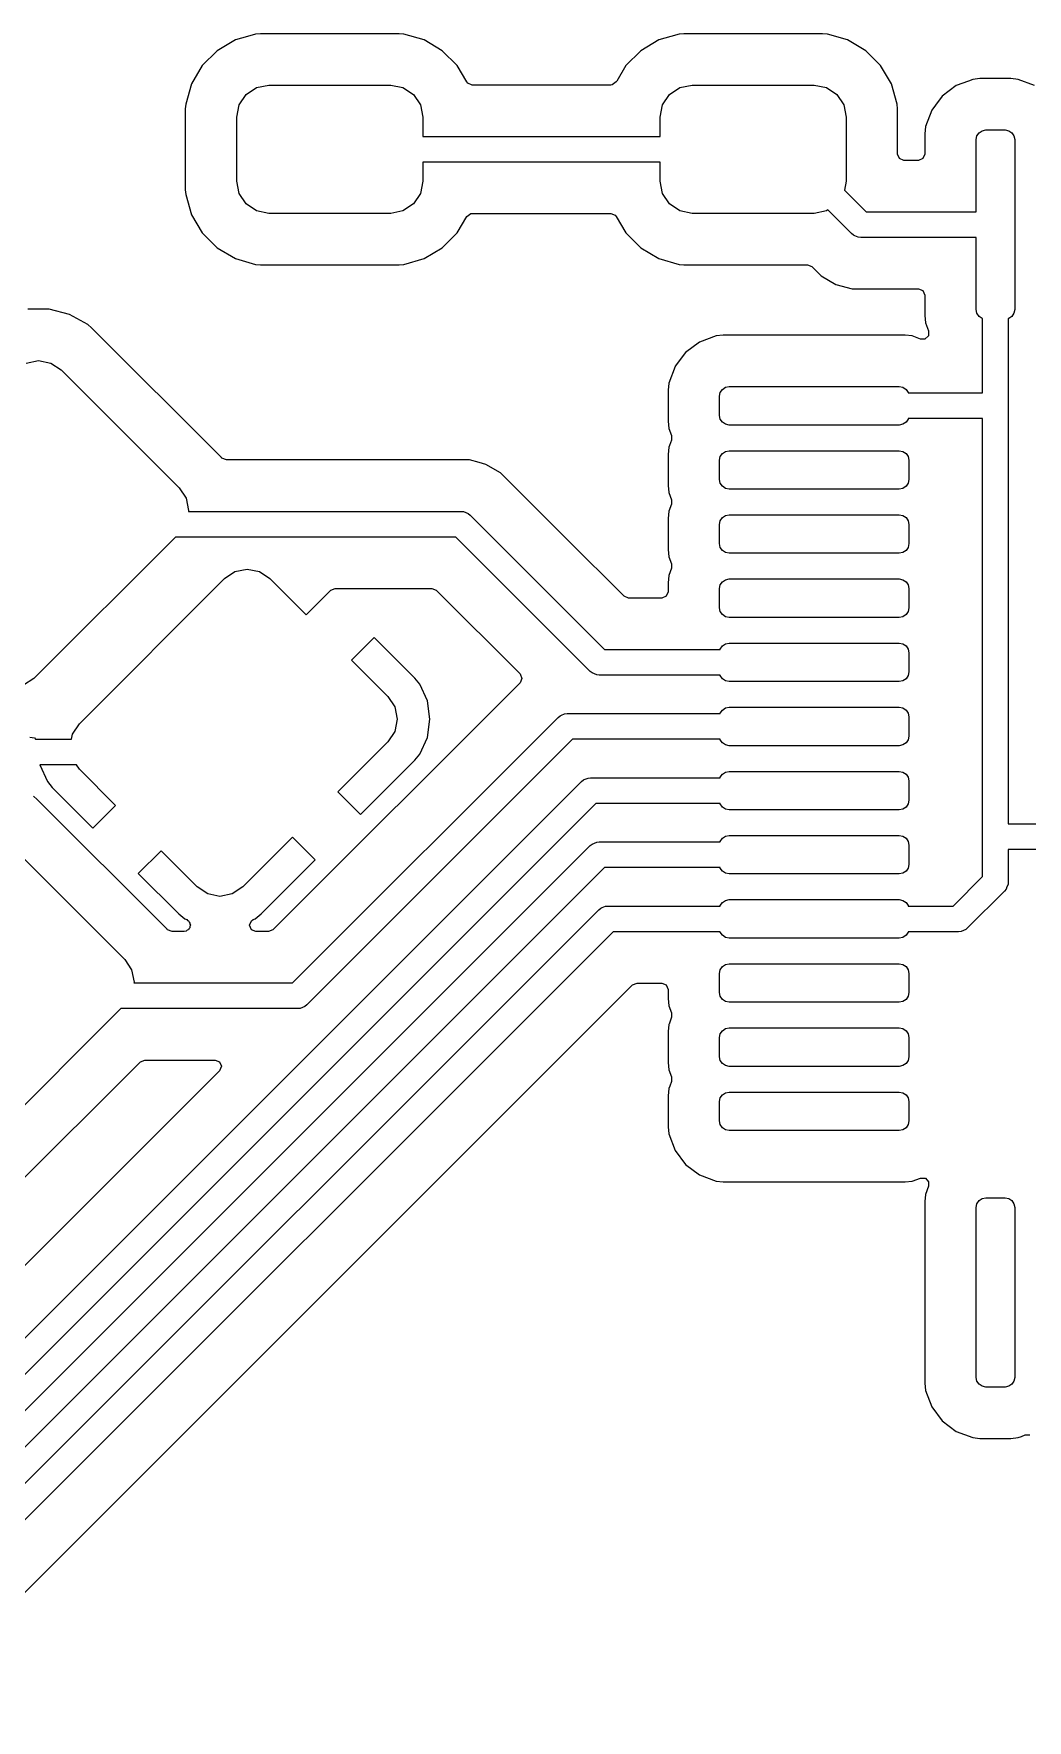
# Model space of a CAD drawing. Extents: x 5 to 95, y 1.8 to 60.
# Drawn here: x 36.59 to 44.34, y 26.75 to 39.9 of the extents above; entities that cross this region are included whole.
import ezdxf

# ---------------------------------------------------------------- set-up
doc = ezdxf.new("R2010")
doc.units = 0
doc.layers.add('BLACK', color=7, linetype='CONTINUOUS')

msp = doc.modelspace()

# ---------------------------------------------------------------- linework, layer by layer
at = {"layer": 'BLACK', "linetype": 'CONTINUOUS'}
for p, q in [((38.164602, 39.851746), (38.023135, 39.768083)), ((38.257798, 39.878822), (38.164602, 39.851746)), ((38.32243, 39.8976), (38.257798, 39.878822)), ((38.322431, 39.8976), (38.32243, 39.8976)), ((38.359306, 39.900502), (38.322431, 39.8976)), ((39.440694, 39.900502), (38.359306, 39.900502)), ((39.477569, 39.8976), (39.440694, 39.900502)), ((39.635398, 39.851746), (39.477569, 39.8976)), ((39.776865, 39.768083), (39.635398, 39.851746)), ((41.464602, 39.851746), (41.323135, 39.768083)), ((41.557798, 39.878822), (41.464602, 39.851746)), ((41.62243, 39.8976), (41.557798, 39.878822)), ((41.622431, 39.8976), (41.62243, 39.8976)), ((41.659306, 39.900502), (41.622431, 39.8976)), ((42.740694, 39.900502), (41.659306, 39.900502)), ((42.777569, 39.8976), (42.740694, 39.900502)), ((42.935398, 39.851746), (42.777569, 39.8976)), ((43.076865, 39.768083), (42.935398, 39.851746)), ((38.023132, 39.76808), (37.906921, 39.651869)), ((38.023135, 39.768083), (38.023132, 39.76808)), ((39.893081, 39.651867), (39.776865, 39.768083)), ((41.323135, 39.768083), (41.206919, 39.651867)), ((43.193081, 39.651867), (43.076865, 39.768083)), ((37.906917, 39.651864), (37.823256, 39.510401)), ((37.906921, 39.651869), (37.906917, 39.651864)), ((39.96837, 39.524559), (39.893081, 39.651867)), ((41.206919, 39.651867), (41.135983, 39.531919)), ((43.276744, 39.5104), (43.193081, 39.651867)), ((37.823256, 39.510401), (37.777401, 39.352571)), ((38.248223, 39.426779), (38.329329, 39.480972)), ((38.329329, 39.480972), (38.425, 39.500002)), ((38.425, 39.500002), (39.375, 39.500002)), ((39.375, 39.500002), (39.470671, 39.480972)), ((39.470671, 39.480972), (39.551777, 39.426779)), ((39.975898, 39.514854), (39.96837, 39.524559)), ((40.010546, 39.500502), (39.975898, 39.514854)), ((41.089454, 39.500502), (40.010546, 39.500502)), ((41.10164, 39.502041), (41.089454, 39.500502)), ((41.13163, 39.524559), (41.10164, 39.502041)), ((41.135983, 39.531919), (41.13163, 39.524559)), ((41.548223, 39.426779), (41.629329, 39.480972)), ((41.629329, 39.480972), (41.725, 39.500002)), ((41.725, 39.500002), (42.675, 39.500002)), ((42.675, 39.500002), (42.770671, 39.480972)), ((42.770671, 39.480972), (42.851777, 39.426779)), ((43.322598, 39.352571), (43.276744, 39.5104)), ((43.782274, 39.496628), (43.672813, 39.414687)), ((43.782275, 39.496628), (43.782274, 39.496628)), ((43.782276, 39.496629), (43.782275, 39.496628)), ((43.876886, 39.531917), (43.782276, 39.496629)), ((43.910386, 39.544412), (43.876886, 39.531917)), ((43.910389, 39.544413), (43.910386, 39.544412)), ((43.967009, 39.550499), (43.910389, 39.544413)), ((43.967016, 39.550499), (43.967009, 39.550499)), ((44.207985, 39.5505), (43.967016, 39.550499)), ((44.264614, 39.544412), (44.207985, 39.5505)), ((44.392726, 39.496628), (44.264614, 39.544412)), ((37.777401, 39.352569), (37.7745, 39.315698)), ((37.7745, 39.315698), (37.7745, 38.684305)), ((37.777401, 39.352571), (37.777401, 39.352569)), ((38.175, 39.250002), (38.19403, 39.345673)), ((38.19403, 39.345673), (38.248223, 39.426779)), ((39.551777, 39.426779), (39.60597, 39.345673)), ((39.60597, 39.345673), (39.625, 39.250002)), ((41.475, 39.250002), (41.49403, 39.345673)), ((41.49403, 39.345673), (41.548223, 39.426779)), ((42.851777, 39.426779), (42.90597, 39.345673)), ((42.90597, 39.345673), (42.925, 39.250002)), ((43.3255, 39.315696), (43.322598, 39.352571)), ((43.3255, 39.315684), (43.3255, 39.315696)), ((43.3255, 38.962), (43.3255, 39.315684)), ((43.619343, 39.343259), (43.590873, 39.305227)), ((43.672813, 39.414687), (43.619343, 39.343259)), ((38.175, 38.750002), (38.175, 39.250002)), ((39.625, 39.250002), (39.625, 39.100002)), ((41.475, 39.100002), (41.475, 39.250002)), ((42.925, 39.250002), (42.925, 38.750002)), ((43.59087, 39.305223), (43.543089, 39.177118)), ((43.590873, 39.305227), (43.59087, 39.305223)), ((39.625, 39.100002), (41.475, 39.100002)), ((43.543087, 39.17711), (43.537, 39.120491)), ((43.537, 39.120491), (43.537, 38.962)), ((43.543089, 39.177118), (43.543087, 39.17711)), ((43.9375, 39.075), (43.943209, 39.103701)), ((43.9375, 38.5125), (43.9375, 39.075)), ((43.943209, 39.103701), (43.959467, 39.128033)), ((43.959467, 39.128033), (43.983799, 39.144291)), ((43.983799, 39.144291), (44.0125, 39.15)), ((44.0125, 39.15), (44.1625, 39.15)), ((44.1625, 39.15), (44.191201, 39.144291)), ((44.191201, 39.144291), (44.215533, 39.128033)), ((44.215533, 39.128033), (44.231791, 39.103701)), ((44.231791, 39.103701), (44.2375, 39.075)), ((44.2375, 39.075), (44.2375, 37.75)), ((43.339852, 38.927352), (43.3255, 38.962)), ((43.3745, 38.913), (43.339852, 38.927352)), ((43.522648, 38.927352), (43.488, 38.913)), ((43.537, 38.962), (43.522648, 38.927352)), ((41.475, 38.900002), (39.625, 38.900002)), ((39.625, 38.900002), (39.625, 38.750002)), ((41.475, 38.750002), (41.475, 38.900002)), ((43.488, 38.913), (43.3745, 38.913)), ((37.7745, 38.684305), (37.777401, 38.647434)), ((38.19403, 38.654331), (38.175, 38.750002)), ((39.625, 38.750002), (39.60597, 38.654331)), ((41.49403, 38.654331), (41.475, 38.750002)), ((42.925, 38.750002), (42.911133, 38.680289)), ((42.911133, 38.680289), (43.078922, 38.5125)), ((37.777401, 38.647434), (37.777401, 38.647432)), ((37.777401, 38.647432), (37.823256, 38.489602)), ((38.248223, 38.573225), (38.19403, 38.654331)), ((38.329329, 38.519032), (38.248223, 38.573225)), ((39.551777, 38.573225), (39.470671, 38.519032)), ((39.60597, 38.654331), (39.551777, 38.573225)), ((41.548223, 38.573225), (41.49403, 38.654331)), ((41.629329, 38.519032), (41.548223, 38.573225)), ((42.781986, 38.526592), (42.770671, 38.519032)), ((42.96679, 38.34179), (42.781986, 38.526592)), ((37.823256, 38.489602), (37.906917, 38.348139)), ((38.425, 38.500002), (38.329329, 38.519032)), ((39.375, 38.500002), (38.425, 38.500002)), ((39.470671, 38.519032), (39.375, 38.500002)), ((39.893081, 38.348137), (39.96837, 38.475445)), ((39.96837, 38.475445), (39.99836, 38.497963)), ((39.99836, 38.497963), (40.010546, 38.499502)), ((40.010546, 38.499502), (41.089454, 38.499502)), ((41.089454, 38.499502), (41.124102, 38.48515)), ((41.124102, 38.48515), (41.13163, 38.475445)), ((41.13163, 38.475445), (41.206917, 38.348139)), ((41.725, 38.500002), (41.629329, 38.519032)), ((42.675, 38.500002), (41.725, 38.500002)), ((42.770671, 38.519032), (42.675, 38.500002)), ((43.078922, 38.5125), (43.9375, 38.5125)), ((37.906917, 38.348139), (37.906921, 38.348134)), ((37.906921, 38.348134), (38.023132, 38.231923)), ((39.776865, 38.231921), (39.893081, 38.348137)), ((41.206917, 38.348139), (41.206921, 38.348134)), ((41.206921, 38.348134), (41.323132, 38.231923)), ((42.981943, 38.329353), (42.96679, 38.34179)), ((42.992501, 38.324979), (42.981943, 38.329353)), ((43.017992, 38.314421), (42.992501, 38.324979)), ((43.037501, 38.3125), (43.017992, 38.314421)), ((43.9375, 38.3125), (43.037501, 38.3125)), ((43.9375, 37.75), (43.9375, 38.3125)), ((38.023132, 38.231923), (38.023137, 38.231919)), ((38.023137, 38.231919), (38.164601, 38.148258)), ((38.164601, 38.148258), (38.164599, 38.148258)), ((38.164599, 38.148258), (38.322431, 38.102403)), ((39.477569, 38.102403), (39.635399, 38.148258)), ((39.635399, 38.148258), (39.776862, 38.231919)), ((39.776862, 38.231919), (39.776863, 38.231919)), ((39.776863, 38.231919), (39.776865, 38.231921)), ((41.323132, 38.231923), (41.323137, 38.231919)), ((41.323137, 38.231919), (41.464601, 38.148258)), ((41.464601, 38.148258), (41.464599, 38.148258)), ((41.464599, 38.148258), (41.622431, 38.102403)), ((38.322431, 38.102403), (38.359303, 38.099502)), ((38.359303, 38.099502), (38.359306, 38.099502)), ((38.359306, 38.099502), (39.440696, 38.099502)), ((39.440696, 38.099502), (39.477567, 38.102403)), ((39.477567, 38.102403), (39.477569, 38.102403)), ((41.622431, 38.102403), (41.659303, 38.099502)), ((41.659303, 38.099502), (41.659306, 38.099502)), ((41.659306, 38.099502), (42.622389, 38.099502)), ((42.622389, 38.099502), (42.657037, 38.08515)), ((42.657037, 38.08515), (42.730186, 38.012001)), ((42.730186, 38.012001), (42.730186, 38.012)), ((42.730186, 38.012), (42.844312, 37.946108)), ((42.844312, 37.946108), (42.844316, 37.946107)), ((42.844316, 37.946107), (42.971604, 37.912)), ((42.971604, 37.912), (42.971608, 37.912)), ((42.971608, 37.912), (42.971609, 37.912)), ((42.971609, 37.912), (43.488001, 37.912)), ((43.488001, 37.912), (43.522649, 37.897648)), ((43.522649, 37.897648), (43.537001, 37.863)), ((36.712507, 37.752761), (36.548153, 37.752761)), ((36.871698, 37.711887), (36.712507, 37.752761)), ((43.537001, 37.863), (43.537001, 37.704509)), ((43.943209, 37.721299), (43.9375, 37.75)), ((44.2375, 37.75), (44.231791, 37.721299)), ((37.015724, 37.632709), (36.871698, 37.711887)), ((37.04385, 37.608686), (37.015724, 37.632709)), ((38.055994, 36.596542), (37.04385, 37.608686)), ((43.537001, 37.704509), (43.537, 37.704509)), ((43.537, 37.704509), (43.543086, 37.647889)), ((43.543086, 37.647889), (43.543087, 37.647888)), ((43.543087, 37.647888), (43.567144, 37.58339)), ((43.959467, 37.696967), (43.943209, 37.721299)), ((43.983799, 37.680709), (43.959467, 37.696967)), ((43.9875, 37.679972), (43.983799, 37.680709)), ((43.9875, 37.1), (43.9875, 37.679972)), ((44.191201, 37.680709), (44.1875, 37.679972)), ((44.1875, 37.679972), (44.1875, 37)), ((44.215533, 37.696967), (44.191201, 37.680709)), ((44.231791, 37.721299), (44.215533, 37.696967)), ((41.782274, 37.496628), (41.672813, 37.414687)), ((41.782275, 37.496628), (41.782274, 37.496628)), ((41.782276, 37.496629), (41.782275, 37.496628)), ((41.910381, 37.54441), (41.782276, 37.496629)), ((41.910384, 37.544411), (41.910381, 37.54441)), ((41.910386, 37.544412), (41.910384, 37.544411)), ((41.910389, 37.544413), (41.910386, 37.544412)), ((41.967009, 37.550499), (41.910389, 37.544413)), ((41.967016, 37.550499), (41.967009, 37.550499)), ((43.382985, 37.5505), (41.967016, 37.550499)), ((43.439614, 37.544412), (43.382985, 37.5505)), ((43.504109, 37.520355), (43.439614, 37.544412)), ((43.538357, 37.520355), (43.504109, 37.520355)), ((43.565805, 37.545911), (43.538357, 37.520355)), ((43.567144, 37.58339), (43.565805, 37.545911)), ((36.534659, 37.333231), (36.63033, 37.352261)), ((36.63033, 37.352261), (36.726001, 37.333231)), ((41.672813, 37.414687), (41.592779, 37.307773)), ((36.726001, 37.333231), (36.807107, 37.279038)), ((36.807107, 37.279038), (37.726346, 36.359799)), ((41.59087, 37.305223), (41.543089, 37.177118)), ((41.590873, 37.305227), (41.59087, 37.305223)), ((41.592779, 37.307773), (41.590873, 37.305227)), ((41.543087, 37.17711), (41.537, 37.120491)), ((41.537, 37.120491), (41.537, 36.879509)), ((41.543089, 37.177118), (41.543087, 37.17711)), ((41.9375, 37.075), (41.943209, 37.103701)), ((41.943209, 37.103701), (41.959467, 37.128033)), ((41.959467, 37.128033), (41.983799, 37.144291)), ((41.983799, 37.144291), (42.0125, 37.15)), ((42.0125, 37.15), (43.3375, 37.15)), ((43.3375, 37.15), (43.366201, 37.144291)), ((43.366201, 37.144291), (43.390533, 37.128033)), ((43.390533, 37.128033), (43.406791, 37.103701)), ((43.406791, 37.103701), (43.407527, 37.1)), ((43.407527, 37.1), (43.9875, 37.1)), ((41.9375, 36.925), (41.9375, 37.075)), ((44.1875, 37), (44.1875, 33.741176)), ((41.537, 36.879509), (41.543087, 36.822888)), ((41.543087, 36.822888), (41.563886, 36.767123)), ((41.943209, 36.896299), (41.9375, 36.925)), ((41.959467, 36.871967), (41.943209, 36.896299)), ((41.983799, 36.855709), (41.959467, 36.871967)), ((42.0125, 36.85), (41.983799, 36.855709)), ((43.3375, 36.85), (42.0125, 36.85)), ((43.366201, 36.855709), (43.3375, 36.85)), ((43.390533, 36.871967), (43.366201, 36.855709)), ((43.406791, 36.896299), (43.390533, 36.871967)), ((43.407527, 36.9), (43.406791, 36.896299)), ((43.9875, 36.9), (43.407527, 36.9)), ((43.9875, 33.641176), (43.9875, 36.9)), ((41.548339, 36.691191), (41.543087, 36.677111)), ((41.563886, 36.732876), (41.548339, 36.691191)), ((41.563886, 36.767123), (41.563886, 36.732876)), ((38.057627, 36.59463), (38.055994, 36.596542)), ((38.060236, 36.591808), (38.057627, 36.59463)), ((38.094884, 36.577456), (38.060236, 36.591808)), ((39.988936, 36.577456), (38.094884, 36.577456)), ((39.988939, 36.577456), (39.988936, 36.577456)), ((40.065312, 36.556991), (39.988939, 36.577456)), ((40.11623, 36.543348), (40.065312, 36.556991)), ((41.543087, 36.67711), (41.537, 36.620491)), ((41.537, 36.620491), (41.537, 36.379509)), ((41.543087, 36.677111), (41.543087, 36.67711)), ((41.9375, 36.575), (41.943209, 36.603701)), ((41.9375, 36.425), (41.9375, 36.575)), ((41.943209, 36.603701), (41.959467, 36.628033)), ((41.959467, 36.628033), (41.983799, 36.644291)), ((41.983799, 36.644291), (42.0125, 36.65)), ((42.0125, 36.65), (43.3375, 36.65)), ((43.3375, 36.65), (43.366201, 36.644291)), ((43.366201, 36.644291), (43.390533, 36.628033)), ((43.390533, 36.628033), (43.406791, 36.603701)), ((43.406791, 36.603701), (43.4125, 36.575)), ((43.4125, 36.575), (43.4125, 36.425)), ((40.230358, 36.477456), (40.11623, 36.543348)), ((40.745771, 35.962043), (40.230358, 36.477456)), ((41.943209, 36.396299), (41.9375, 36.425)), ((43.4125, 36.425), (43.406791, 36.396299)), ((37.726346, 36.359799), (37.780539, 36.278693)), ((41.537, 36.379509), (41.543087, 36.322888)), ((41.543087, 36.322888), (41.563886, 36.267123)), ((41.959467, 36.371967), (41.943209, 36.396299)), ((41.983799, 36.355709), (41.959467, 36.371967)), ((42.0125, 36.35), (41.983799, 36.355709)), ((43.3375, 36.35), (42.0125, 36.35)), ((43.366201, 36.355709), (43.3375, 36.35)), ((43.390533, 36.371967), (43.366201, 36.355709)), ((43.406791, 36.396299), (43.390533, 36.371967)), ((37.780539, 36.278693), (37.799569, 36.183022)), ((37.799569, 36.183022), (37.798362, 36.176956)), ((37.798362, 36.176956), (39.923044, 36.176956)), ((39.923044, 36.176956), (39.942553, 36.175035)), ((39.942553, 36.175035), (39.978601, 36.160103)), ((39.978601, 36.160103), (39.993755, 36.147667)), ((41.543087, 36.17711), (41.537, 36.120491)), ((41.563886, 36.232876), (41.543087, 36.177111)), ((41.543087, 36.177111), (41.543087, 36.17711)), ((41.563886, 36.267123), (41.563886, 36.232876)), ((39.993755, 36.147667), (41.041422, 35.1)), ((41.537, 36.120491), (41.537001, 35.879513)), ((41.9375, 36.075), (41.943209, 36.103701)), ((41.9375, 35.925), (41.9375, 36.075)), ((41.943209, 36.103701), (41.959467, 36.128033)), ((41.959467, 36.128033), (41.983799, 36.144291)), ((41.983799, 36.144291), (42.0125, 36.15)), ((42.0125, 36.15), (43.3375, 36.15)), ((43.3375, 36.15), (43.366201, 36.144291)), ((43.366201, 36.144291), (43.390533, 36.128033)), ((43.390533, 36.128033), (43.406791, 36.103701)), ((43.406791, 36.103701), (43.4125, 36.075)), ((43.4125, 36.075), (43.4125, 35.925)), ((37.697057, 35.976956), (36.594975, 34.874874)), ((39.881622, 35.976956), (37.697057, 35.976956)), ((40.929289, 34.929289), (39.881622, 35.976956)), ((41.192962, 35.514852), (40.745771, 35.962043)), ((41.943209, 35.896299), (41.9375, 35.925)), ((41.959467, 35.871967), (41.943209, 35.896299)), ((43.406791, 35.896299), (43.390533, 35.871967)), ((43.4125, 35.925), (43.406791, 35.896299)), ((41.537001, 35.879513), (41.543087, 35.822888)), ((41.543087, 35.822888), (41.563886, 35.767123)), ((41.563886, 35.767123), (41.563886, 35.732876)), ((41.983799, 35.855709), (41.959467, 35.871967)), ((42.0125, 35.85), (41.983799, 35.855709)), ((43.3375, 35.85), (42.0125, 35.85)), ((43.366201, 35.855709), (43.3375, 35.85)), ((43.390533, 35.871967), (43.366201, 35.855709)), ((36.948528, 34.521321), (38.079899, 35.652692)), ((38.079899, 35.652692), (38.161005, 35.706885)), ((38.161005, 35.706885), (38.256676, 35.725915)), ((38.256676, 35.725915), (38.352347, 35.706885)), ((38.352347, 35.706885), (38.433453, 35.652692)), ((38.433453, 35.652692), (38.716296, 35.369848)), ((41.543087, 35.67711), (41.537, 35.620491)), ((41.563886, 35.732876), (41.543087, 35.677111)), ((41.543087, 35.677111), (41.543087, 35.67711)), ((41.959467, 35.628033), (41.983799, 35.644291)), ((41.983799, 35.644291), (42.0125, 35.65)), ((42.0125, 35.65), (43.3375, 35.65)), ((43.3375, 35.65), (43.366201, 35.644291)), ((43.366201, 35.644291), (43.390533, 35.628033)), ((38.716296, 35.369848), (38.906626, 35.560178)), ((38.906626, 35.560178), (38.907424, 35.562104)), ((38.907424, 35.562104), (38.942072, 35.576456)), ((38.942072, 35.576456), (39.695434, 35.576456)), ((39.695434, 35.576456), (39.730082, 35.562104)), ((39.730082, 35.562104), (40.382538, 34.909648)), ((41.22761, 35.5005), (41.192962, 35.514852)), ((41.522648, 35.514852), (41.488, 35.5005)), ((41.537, 35.5495), (41.522648, 35.514852)), ((41.537, 35.620491), (41.537, 35.5495)), ((41.9375, 35.575), (41.943209, 35.603701)), ((41.9375, 35.425), (41.9375, 35.575)), ((41.943209, 35.603701), (41.959467, 35.628033)), ((43.390533, 35.628033), (43.406791, 35.603701)), ((43.406791, 35.603701), (43.4125, 35.575)), ((43.4125, 35.575), (43.4125, 35.425)), ((41.488, 35.5005), (41.22761, 35.5005)), ((41.943209, 35.396299), (41.9375, 35.425)), ((41.959467, 35.371967), (41.943209, 35.396299)), ((41.983799, 35.355709), (41.959467, 35.371967)), ((43.390533, 35.371967), (43.366201, 35.355709)), ((43.406791, 35.396299), (43.390533, 35.371967)), ((43.4125, 35.425), (43.406791, 35.396299)), ((42.0125, 35.35), (41.983799, 35.355709)), ((43.3375, 35.35), (42.0125, 35.35)), ((43.366201, 35.355709), (43.3375, 35.35)), ((39.246624, 35.193072), (39.069848, 35.016296)), ((39.246625, 35.193072), (39.246624, 35.193072)), ((39.563285, 34.876412), (39.246625, 35.193072)), ((41.943209, 35.103701), (41.959467, 35.128033)), ((41.959467, 35.128033), (41.983799, 35.144291)), ((41.983799, 35.144291), (42.0125, 35.15)), ((42.0125, 35.15), (43.3375, 35.15)), ((43.3375, 35.15), (43.366201, 35.144291)), ((43.366201, 35.144291), (43.390533, 35.128033)), ((43.390533, 35.128033), (43.406791, 35.103701)), ((39.069848, 35.016296), (39.352692, 34.733453)), ((41.041422, 35.1), (41.942473, 35.1)), ((41.942473, 35.1), (41.943209, 35.103701)), ((43.406791, 35.103701), (43.4125, 35.075)), ((43.4125, 35.075), (43.4125, 34.925)), ((36.594975, 34.874874), (36.513869, 34.820681)), ((39.600869, 34.829773), (39.563285, 34.876412)), ((40.382538, 34.909648), (40.39689, 34.875)), ((40.39689, 34.875), (40.382538, 34.840352)), ((40.944443, 34.916853), (40.929289, 34.929289)), ((40.980491, 34.901921), (40.944443, 34.916853)), ((41, 34.9), (40.980491, 34.901921)), ((41.942473, 34.9), (41, 34.9)), ((41.943209, 34.896299), (41.942473, 34.9)), ((41.959467, 34.871967), (41.943209, 34.896299)), ((41.983799, 34.855709), (41.959467, 34.871967)), ((42.0125, 34.85), (41.983799, 34.855709)), ((43.3375, 34.85), (42.0125, 34.85)), ((43.366201, 34.855709), (43.3375, 34.85)), ((43.390533, 34.871967), (43.366201, 34.855709)), ((43.406791, 34.896299), (43.390533, 34.871967)), ((43.4125, 34.925), (43.406791, 34.896299)), ((40.382538, 34.840352), (38.457038, 32.914852)), ((39.352692, 34.733453), (39.406885, 34.652347)), ((39.600871, 34.82977), (39.600869, 34.829773)), ((39.660596, 34.698989), (39.600871, 34.82977)), ((39.406885, 34.652347), (39.425915, 34.556676)), ((39.681056, 34.556678), (39.660596, 34.698989)), ((40.679289, 34.57071), (40.694442, 34.583147)), ((40.694442, 34.583147), (40.705, 34.58752)), ((40.705, 34.58752), (40.730491, 34.598079)), ((40.730491, 34.598079), (40.75, 34.6)), ((40.75, 34.6), (41.942473, 34.6)), ((41.942473, 34.6), (41.943209, 34.603701)), ((41.943209, 34.603701), (41.959467, 34.628033)), ((41.959467, 34.628033), (41.983799, 34.644291)), ((41.983799, 34.644291), (42.0125, 34.65)), ((42.0125, 34.65), (43.3375, 34.65)), ((43.3375, 34.65), (43.366201, 34.644291)), ((43.366201, 34.644291), (43.390533, 34.628033)), ((43.390533, 34.628033), (43.406791, 34.603701)), ((43.406791, 34.603701), (43.4125, 34.575)), ((36.894335, 34.440215), (36.948528, 34.521321)), ((38.608578, 32.5), (40.679289, 34.57071)), ((39.406885, 34.461005), (39.352692, 34.379899)), ((39.425915, 34.556676), (39.406885, 34.461005)), ((39.660596, 34.414362), (39.681056, 34.556674)), ((39.681056, 34.556674), (39.681056, 34.556678)), ((43.4125, 34.575), (43.4125, 34.425)), ((36.562066, 34.41699), (36.599195, 34.411706)), ((36.599195, 34.411706), (36.607984, 34.4)), ((36.607984, 34.4), (36.886336, 34.4)), ((36.886336, 34.4), (36.894335, 34.440215)), ((40.791421, 34.4), (38.720711, 32.329289)), ((39.352692, 34.379899), (38.963782, 33.990989)), ((39.600871, 34.283581), (39.660596, 34.414362)), ((41.942473, 34.4), (40.791421, 34.4)), ((41.943209, 34.396299), (41.942473, 34.4)), ((41.959467, 34.371967), (41.943209, 34.396299)), ((41.983799, 34.355709), (41.959467, 34.371967)), ((42.0125, 34.35), (41.983799, 34.355709)), ((43.3375, 34.35), (42.0125, 34.35)), ((43.366201, 34.355709), (43.3375, 34.35)), ((43.390533, 34.371967), (43.366201, 34.355709)), ((43.406791, 34.396299), (43.390533, 34.371967)), ((43.4125, 34.425), (43.406791, 34.396299)), ((36.641641, 34.2), (36.700348, 34.071449)), ((36.926991, 34.2), (36.641641, 34.2)), ((36.948528, 34.167767), (36.926991, 34.2)), ((39.140559, 33.814213), (39.563285, 34.236939)), ((39.563285, 34.236939), (39.600869, 34.283578)), ((39.600869, 34.283578), (39.600871, 34.283581)), ((34.391478, 27.6), (40.862189, 34.070711)), ((36.700348, 34.071449), (36.70035, 34.071446)), ((36.70035, 34.071446), (36.737934, 34.024807)), ((37.23137, 33.884924), (36.948528, 34.167767)), ((40.862189, 34.070711), (40.877343, 34.083147)), ((40.877343, 34.083147), (40.882879, 34.08544)), ((40.882879, 34.08544), (40.913391, 34.098079)), ((40.913391, 34.098079), (40.9329, 34.1)), ((40.9329, 34.1), (41.942473, 34.1)), ((41.942473, 34.1), (41.943209, 34.103701)), ((41.943209, 34.103701), (41.959467, 34.128033)), ((41.959467, 34.128033), (41.983799, 34.144291)), ((41.983799, 34.144291), (42.0125, 34.15)), ((42.0125, 34.15), (43.3375, 34.15)), ((43.3375, 34.15), (43.366201, 34.144291)), ((43.366201, 34.144291), (43.390533, 34.128033)), ((43.390533, 34.128033), (43.406791, 34.103701)), ((43.406791, 34.103701), (43.4125, 34.075)), ((43.4125, 34.075), (43.4125, 33.925)), ((36.619586, 33.93173), (36.59146, 33.955753)), ((37.63173, 32.919586), (36.619586, 33.93173)), ((36.737934, 34.024807), (37.054593, 33.708147)), ((38.963782, 33.990989), (39.140559, 33.814213)), ((43.4125, 33.925), (43.406791, 33.896299)), ((40.974322, 33.9), (34.503611, 27.429289)), ((37.054594, 33.708147), (37.23137, 33.884924)), ((41.942473, 33.9), (40.974322, 33.9)), ((41.943209, 33.896299), (41.942473, 33.9)), ((41.959467, 33.871967), (41.943209, 33.896299)), ((41.983799, 33.855709), (41.959467, 33.871967)), ((42.0125, 33.85), (41.983799, 33.855709)), ((43.3375, 33.85), (42.0125, 33.85)), ((43.366201, 33.855709), (43.3375, 33.85)), ((43.390533, 33.871967), (43.366201, 33.855709)), ((43.406791, 33.896299), (43.390533, 33.871967)), ((37.054593, 33.708147), (37.054594, 33.708147)), ((44.1875, 33.741176), (47.658824, 33.741176)), ((34.275638, 26.91706), (40.92929, 33.570711)), ((36.382843, 33.602082), (37.302082, 32.682843)), ((37.584924, 33.53137), (37.408147, 33.354593)), ((37.867767, 33.248528), (37.584924, 33.53137)), ((38.610229, 33.637436), (38.221321, 33.248528)), ((38.787006, 33.46066), (38.610229, 33.637436)), ((40.92929, 33.570711), (40.944443, 33.583148)), ((40.944443, 33.583148), (40.980491, 33.598079)), ((40.980491, 33.598079), (41, 33.6)), ((41, 33.6), (41.942473, 33.6)), ((41.942473, 33.6), (41.943209, 33.603701)), ((41.943209, 33.603701), (41.959467, 33.628033)), ((41.959467, 33.628033), (41.983799, 33.644291)), ((41.983799, 33.644291), (42.0125, 33.65)), ((42.0125, 33.65), (43.3375, 33.65)), ((43.3375, 33.65), (43.366201, 33.644291)), ((43.366201, 33.644291), (43.390533, 33.628033)), ((43.390533, 33.628033), (43.406791, 33.603701)), ((43.406791, 33.603701), (43.4125, 33.575)), ((43.4125, 33.575), (43.4125, 33.425)), ((43.9875, 33.328921), (43.9875, 33.641176)), ((47.617402, 33.541176), (44.1875, 33.541176)), ((44.1875, 33.541176), (44.1875, 33.2875)), ((41.041421, 33.4), (34.320711, 26.679289)), ((38.36428, 33.037934), (38.787006, 33.46066)), ((41.942473, 33.4), (41.041421, 33.4)), ((41.943209, 33.396299), (41.942473, 33.4)), ((43.4125, 33.425), (43.406791, 33.396299)), ((37.408147, 33.354593), (37.724807, 33.037934)), ((41.959467, 33.371967), (41.943209, 33.396299)), ((41.983799, 33.355709), (41.959467, 33.371967)), ((42.0125, 33.35), (41.983799, 33.355709)), ((43.3375, 33.35), (42.0125, 33.35)), ((43.366201, 33.355709), (43.3375, 33.35)), ((43.390533, 33.371967), (43.366201, 33.355709)), ((43.406791, 33.396299), (43.390533, 33.371967)), ((43.758578, 33.1), (43.9875, 33.328921)), ((44.185579, 33.267991), (44.177517, 33.248528)), ((44.1875, 33.2875), (44.185579, 33.267991)), ((37.948873, 33.194335), (37.867767, 33.248528)), ((38.044544, 33.175305), (37.948873, 33.194335)), ((38.140215, 33.194335), (38.044544, 33.175305)), ((38.221321, 33.248528), (38.140215, 33.194335)), ((41.959467, 33.128033), (41.983799, 33.144291)), ((41.983799, 33.144291), (42.0125, 33.15)), ((42.0125, 33.15), (43.3375, 33.15)), ((43.3375, 33.15), (43.366201, 33.144291)), ((43.366201, 33.144291), (43.390533, 33.128033)), ((44.15821, 33.216789), (43.870711, 32.929289)), ((44.170647, 33.231942), (44.15821, 33.216789)), ((44.177517, 33.248528), (44.170647, 33.231942)), ((33.195939, 25.270261), (40.996389, 33.07071)), ((37.724807, 33.037934), (37.771446, 33.00035)), ((38.317641, 33.00035), (38.36428, 33.037934)), ((40.996389, 33.07071), (41.011542, 33.083147)), ((41.011542, 33.083147), (41.0221, 33.08752)), ((41.0221, 33.08752), (41.047591, 33.098079)), ((41.047591, 33.098079), (41.0671, 33.1)), ((41.0671, 33.1), (41.942473, 33.1)), ((41.942473, 33.1), (41.943209, 33.103701)), ((41.943209, 33.103701), (41.959467, 33.128033)), ((43.390533, 33.128033), (43.406791, 33.103701)), ((43.406791, 33.103701), (43.407527, 33.1)), ((43.407527, 33.1), (43.758578, 33.1)), ((41.108521, 32.9), (33.246389, 25.037867)), ((37.633363, 32.917674), (37.63173, 32.919586)), ((37.635972, 32.914852), (37.633363, 32.917674)), ((37.67062, 32.9005), (37.635972, 32.914852)), ((37.764839, 32.9005), (37.67062, 32.9005)), ((37.781963, 32.90359), (37.764839, 32.9005)), ((37.771446, 33.00035), (37.771449, 33.000348)), ((37.771449, 33.000348), (37.785194, 32.994072)), ((37.789708, 32.910801), (37.781963, 32.90359)), ((37.785194, 32.994072), (37.791261, 32.987555)), ((37.799487, 32.914852), (37.789708, 32.910801)), ((37.791261, 32.987555), (37.799487, 32.984148)), ((37.799487, 32.984148), (37.803537, 32.974369)), ((37.802894, 32.923077), (37.799487, 32.914852)), ((37.809411, 32.929145), (37.802894, 32.923077)), ((37.803537, 32.974369), (37.810749, 32.966624)), ((37.809788, 32.939721), (37.809411, 32.929145)), ((37.813839, 32.9495), (37.809788, 32.939721)), ((37.810749, 32.966624), (37.810431, 32.957726)), ((37.810431, 32.957726), (37.813839, 32.9495)), ((38.275249, 32.9495), (38.289601, 32.984148)), ((38.289601, 32.914852), (38.275249, 32.9495)), ((38.289601, 32.984148), (38.303894, 32.994072)), ((38.324249, 32.9005), (38.289601, 32.914852)), ((38.303894, 32.994072), (38.317638, 33.000348)), ((38.317638, 33.000348), (38.317641, 33.00035)), ((38.42239, 32.9005), (38.324249, 32.9005)), ((38.457038, 32.914852), (38.42239, 32.9005)), ((41.942473, 32.9), (41.108521, 32.9)), ((41.943209, 32.896299), (41.942473, 32.9)), ((41.959467, 32.871967), (41.943209, 32.896299)), ((41.983799, 32.855709), (41.959467, 32.871967)), ((43.390533, 32.871967), (43.366201, 32.855709)), ((43.406791, 32.896299), (43.390533, 32.871967)), ((43.407527, 32.9), (43.406791, 32.896299)), ((43.8, 32.9), (43.407527, 32.9)), ((43.819509, 32.901921), (43.8, 32.9)), ((43.855557, 32.916853), (43.819509, 32.901921)), ((43.870711, 32.929289), (43.855557, 32.916853)), ((42.0125, 32.85), (41.983799, 32.855709)), ((43.3375, 32.85), (42.0125, 32.85)), ((43.366201, 32.855709), (43.3375, 32.85)), ((37.302082, 32.682843), (37.356275, 32.601737)), ((41.943209, 32.603701), (41.959467, 32.628033)), ((41.959467, 32.628033), (41.983799, 32.644291)), ((41.983799, 32.644291), (42.0125, 32.65)), ((42.0125, 32.65), (43.3375, 32.65)), ((43.3375, 32.65), (43.366201, 32.644291)), ((43.366201, 32.644291), (43.390533, 32.628033)), ((43.390533, 32.628033), (43.406791, 32.603701)), ((36.197748, 27.422834), (41.260062, 32.485148)), ((37.356275, 32.601737), (37.375305, 32.506066)), ((37.375305, 32.506066), (37.374098, 32.5)), ((37.374098, 32.5), (38.608578, 32.5)), ((41.260062, 32.485148), (41.29471, 32.4995)), ((41.29471, 32.4995), (41.488001, 32.4995)), ((41.488001, 32.4995), (41.522649, 32.485148)), ((41.522649, 32.485148), (41.537001, 32.4505)), ((41.9375, 32.575), (41.943209, 32.603701)), ((41.9375, 32.425), (41.9375, 32.575)), ((43.406791, 32.603701), (43.4125, 32.575)), ((43.4125, 32.575), (43.4125, 32.425)), ((41.537001, 32.379509), (41.537, 32.379509)), ((41.537, 32.379509), (41.543087, 32.322888)), ((41.537001, 32.4505), (41.537001, 32.379509)), ((41.943209, 32.396299), (41.9375, 32.425)), ((41.959467, 32.371967), (41.943209, 32.396299)), ((41.983799, 32.355709), (41.959467, 32.371967)), ((42.0125, 32.35), (41.983799, 32.355709)), ((43.3375, 32.35), (42.0125, 32.35)), ((43.366201, 32.355709), (43.3375, 32.35)), ((43.390533, 32.371967), (43.366201, 32.355709)), ((43.406791, 32.396299), (43.390533, 32.371967)), ((43.4125, 32.425), (43.406791, 32.396299)), ((37.272793, 32.3), (36.170711, 31.197918)), ((38.65, 32.3), (37.272793, 32.3)), ((38.669509, 32.301921), (38.65, 32.3)), ((38.705557, 32.316853), (38.669509, 32.301921)), ((38.720711, 32.329289), (38.705557, 32.316853)), ((41.543087, 32.322888), (41.563886, 32.267123)), ((41.563886, 32.232877), (41.543739, 32.178858)), ((41.563886, 32.267123), (41.563886, 32.232877)), ((41.543087, 32.17711), (41.537, 32.120491)), ((41.537, 32.120491), (41.537001, 31.879518)), ((41.543739, 32.178858), (41.543087, 32.177111)), ((41.543087, 32.177111), (41.543087, 32.17711)), ((41.9375, 32.075), (41.943209, 32.103701)), ((41.943209, 32.103701), (41.959467, 32.128033)), ((41.959467, 32.128033), (41.983799, 32.144291)), ((41.983799, 32.144291), (42.0125, 32.15)), ((42.0125, 32.15), (43.3375, 32.15)), ((43.3375, 32.15), (43.366201, 32.144291)), ((43.366201, 32.144291), (43.390533, 32.128033)), ((43.390533, 32.128033), (43.406791, 32.103701)), ((43.406791, 32.103701), (43.4125, 32.075)), ((41.9375, 31.925), (41.9375, 32.075)), ((43.4125, 32.075), (43.4125, 31.925)), ((36.407454, 30.86827), (37.424332, 31.885148)), ((37.424332, 31.885148), (37.45898, 31.8995)), ((37.45898, 31.8995), (38.00629, 31.8995)), ((38.00629, 31.8995), (38.040938, 31.885148)), ((38.040938, 31.885148), (38.05529, 31.8505)), ((38.05529, 31.8505), (38.040938, 31.815852)), ((41.537001, 31.879518), (41.537, 31.879509)), ((41.537, 31.879509), (41.543087, 31.822888)), ((41.543087, 31.822888), (41.563886, 31.767123)), ((41.943209, 31.896299), (41.9375, 31.925)), ((41.959467, 31.871967), (41.943209, 31.896299)), ((41.983799, 31.855709), (41.959467, 31.871967)), ((42.0125, 31.85), (41.983799, 31.855709)), ((43.3375, 31.85), (42.0125, 31.85)), ((43.366201, 31.855709), (43.3375, 31.85)), ((43.390533, 31.871967), (43.366201, 31.855709)), ((43.406791, 31.896299), (43.390533, 31.871967)), ((43.4125, 31.925), (43.406791, 31.896299)), ((38.040938, 31.815852), (34.239938, 28.014852)), ((41.549644, 31.69469), (41.543087, 31.677111)), ((41.563886, 31.732876), (41.549644, 31.69469)), ((41.563886, 31.767123), (41.563886, 31.732876)), ((41.543087, 31.67711), (41.537, 31.620491)), ((41.537, 31.620491), (41.537, 31.379509)), ((41.543087, 31.677111), (41.543087, 31.67711)), ((41.9375, 31.575), (41.943209, 31.603701)), ((41.9375, 31.425), (41.9375, 31.575)), ((41.943209, 31.603701), (41.959467, 31.628033)), ((41.959467, 31.628033), (41.983799, 31.644291)), ((41.983799, 31.644291), (42.0125, 31.65)), ((42.0125, 31.65), (43.3375, 31.65)), ((43.3375, 31.65), (43.366201, 31.644291)), ((43.366201, 31.644291), (43.390533, 31.628033)), ((43.390533, 31.628033), (43.406791, 31.603701)), ((43.406791, 31.603701), (43.4125, 31.575)), ((43.4125, 31.575), (43.4125, 31.425)), ((41.943209, 31.396299), (41.9375, 31.425)), ((43.4125, 31.425), (43.406791, 31.396299)), ((41.537, 31.379509), (41.543086, 31.322889)), ((41.543086, 31.322889), (41.543089, 31.322881)), ((41.543089, 31.322881), (41.59087, 31.194776)), ((41.959467, 31.371967), (41.943209, 31.396299)), ((41.983799, 31.355709), (41.959467, 31.371967)), ((42.0125, 31.35), (41.983799, 31.355709)), ((43.3375, 31.35), (42.0125, 31.35)), ((43.366201, 31.355709), (43.3375, 31.35)), ((43.390533, 31.371967), (43.366201, 31.355709)), ((43.406791, 31.396299), (43.390533, 31.371967)), ((41.59087, 31.194776), (41.590873, 31.194772)), ((41.590873, 31.194772), (41.672813, 31.085313)), ((41.672813, 31.085313), (41.782272, 31.003373)), ((41.782272, 31.003373), (41.782276, 31.00337)), ((41.782276, 31.00337), (41.910381, 30.955589)), ((41.910381, 30.955589), (41.910389, 30.955587)), ((41.910389, 30.955587), (41.967008, 30.9495)), ((41.967008, 30.9495), (41.967015, 30.9495)), ((41.967015, 30.9495), (43.38299, 30.9495)), ((43.38299, 30.9495), (43.382991, 30.949501)), ((43.382991, 30.949501), (43.43961, 30.955586)), ((43.43961, 30.955586), (43.439618, 30.955589)), ((43.439618, 30.955589), (43.504109, 30.979643)), ((43.504109, 30.979643), (43.541588, 30.978305)), ((43.541588, 30.978305), (43.567143, 30.950857)), ((43.567143, 30.916609), (43.543089, 30.852118)), ((43.567143, 30.950857), (43.567143, 30.916609)), ((43.543087, 30.85211), (43.537, 30.795491)), ((43.537, 30.795491), (43.537, 29.379509)), ((43.543089, 30.852118), (43.543087, 30.85211)), ((43.9375, 30.75), (43.943209, 30.778701)), ((43.943209, 30.778701), (43.959467, 30.803033)), ((43.959467, 30.803033), (43.983799, 30.819291)), ((43.983799, 30.819291), (44.0125, 30.825)), ((44.0125, 30.825), (44.1625, 30.825)), ((44.1625, 30.825), (44.191201, 30.819291)), ((44.191201, 30.819291), (44.215533, 30.803033)), ((44.215533, 30.803033), (44.231791, 30.778701)), ((44.231791, 30.778701), (44.2375, 30.75)), ((43.9375, 29.425), (43.9375, 30.75)), ((44.2375, 30.75), (44.2375, 29.425)), ((43.537, 29.379509), (43.543086, 29.322889)), ((43.543086, 29.322889), (43.543089, 29.322881)), ((43.543089, 29.322881), (43.59087, 29.194776)), ((43.943209, 29.396299), (43.9375, 29.425)), ((43.959467, 29.371967), (43.943209, 29.396299)), ((43.983799, 29.355709), (43.959467, 29.371967)), ((44.0125, 29.35), (43.983799, 29.355709)), ((44.1625, 29.35), (44.0125, 29.35)), ((44.191201, 29.355709), (44.1625, 29.35)), ((44.215533, 29.371967), (44.191201, 29.355709)), ((44.231791, 29.396299), (44.215533, 29.371967)), ((44.2375, 29.425), (44.231791, 29.396299)), ((43.59087, 29.194776), (43.590873, 29.194772)), ((43.590873, 29.194772), (43.672813, 29.085313)), ((43.672813, 29.085313), (43.782272, 29.003373)), ((43.782272, 29.003373), (43.782276, 29.00337)), ((43.782276, 29.00337), (43.910381, 28.955589)), ((43.910381, 28.955589), (43.910389, 28.955587)), ((43.910389, 28.955587), (43.967008, 28.9495)), ((43.967008, 28.9495), (43.967015, 28.9495)), ((43.967015, 28.9495), (44.20799, 28.9495)), ((44.20799, 28.9495), (44.207991, 28.949501)), ((44.207991, 28.949501), (44.264609, 28.955586)), ((44.264609, 28.955586), (44.290109, 28.965097)), ((44.290109, 28.965097), (44.320376, 28.976386)), ((44.320376, 28.976386), (44.354622, 28.976386))]:
    msp.add_line(p, q, dxfattribs=at)

doc.saveas('drawing.dxf')
